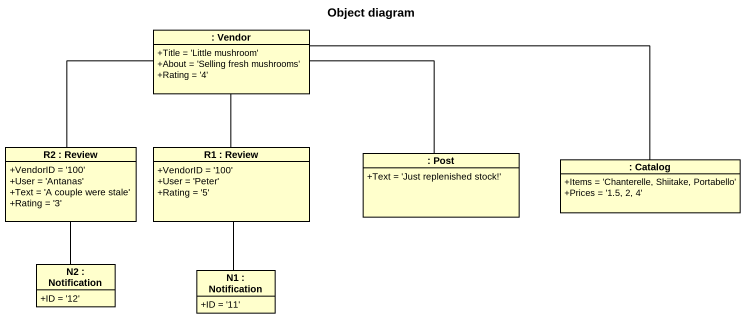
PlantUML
@startuml
title Object diagram
hide circle
hide empty members
skinparam classAttributeIconSize 0
class ": Vendor" as Vendor #FFFFCC {
  +Title = 'Little mushroom'
  +About = 'Selling fresh mushrooms'
  +Rating = '4'
}
class "R2 : Review" as R2_Review #FFFFCC {
  +VendorID = '100'
  +User = 'Antanas'
  +Text = 'A couple were stale'
  +Rating = '3'
}
class "R1 : Review" as R1_Review #FFFFCC {
  +VendorID = '100'
  +User = 'Peter'
  +Rating = '5'
}
class ": Post" as Post #FFFFCC {
  +Text = 'Just replenished stock!'
}
class ": Catalog" as Catalog #FFFFCC {
  +Items = 'Chanterelle, Shiitake, Portabello'
  +Prices = '1.5, 2, 4'
}
class "N2 : Notification" as N2_Notification #FFFFCC {
  +ID = '12'
}
class "N1 : Notification" as N1_Notification #FFFFCC {
  +ID = '11'
}
Vendor -- R2_Review
Vendor -- R1_Review
Vendor -right- Post
R2_Review -- N2_Notification
R1_Review -- N1_Notification
Catalog -left- Vendor
@enduml
